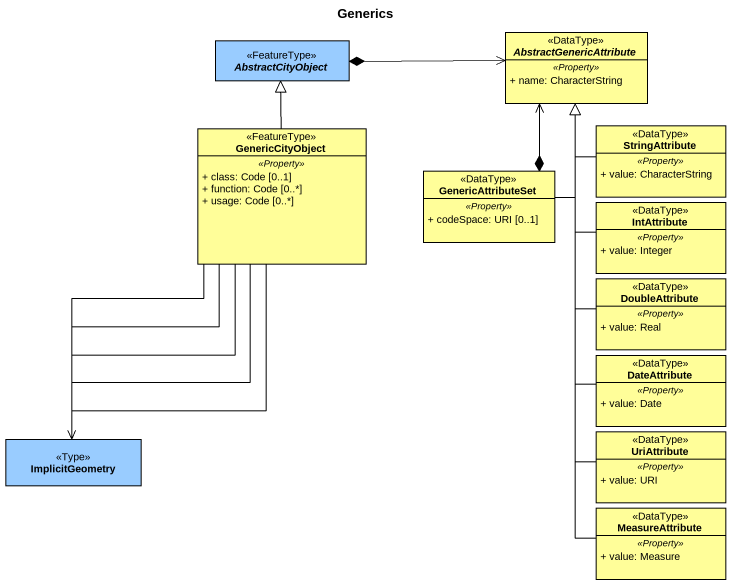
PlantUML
@startuml
title Generics
hide circle
hide empty members
skinparam classAttributeIconSize 0
abstract class AbstractCityObject <<FeatureType>> #99CCFF
abstract class AbstractGenericAttribute <<DataType>> #FFFE99 {
  .. <<Property>> ..
  + name: CharacterString
}
class GenericCityObject <<FeatureType>> #FFFE99 {
  .. <<Property>> ..
  + class: Code [0..1]
  + function: Code [0..*]
  + usage: Code [0..*]
}
class StringAttribute <<DataType>> #FFFE99 {
  .. <<Property>> ..
  + value: CharacterString
}
class GenericAttributeSet <<DataType>> #FFFE99 {
  .. <<Property>> ..
  + codeSpace: URI [0..1]
}
class IntAttribute <<DataType>> #FFFE99 {
  .. <<Property>> ..
  + value: Integer
}
class DoubleAttribute <<DataType>> #FFFE99 {
  .. <<Property>> ..
  + value: Real
}
class DateAttribute <<DataType>> #FFFE99 {
  .. <<Property>> ..
  + value: Date
}
class ImplicitGeometry <<Type>> #99CCFF
class UriAttribute <<DataType>> #FFFE99 {
  .. <<Property>> ..
  + value: URI
}
class MeasureAttribute <<DataType>> #FFFE99 {
  .. <<Property>> ..
  + value: Measure
}
AbstractGenericAttribute <-left-* AbstractCityObject
AbstractGenericAttribute <--* GenericAttributeSet
GenericCityObject -up-|> AbstractCityObject
GenericCityObject --> ImplicitGeometry
GenericCityObject --> ImplicitGeometry
GenericCityObject --> ImplicitGeometry
GenericCityObject --> ImplicitGeometry
GenericCityObject --> ImplicitGeometry
StringAttribute -up-|> AbstractGenericAttribute
GenericAttributeSet -up-|> AbstractGenericAttribute
IntAttribute -up-|> AbstractGenericAttribute
DoubleAttribute -up-|> AbstractGenericAttribute
DateAttribute -up-|> AbstractGenericAttribute
UriAttribute -up-|> AbstractGenericAttribute
MeasureAttribute -up-|> AbstractGenericAttribute
@enduml
